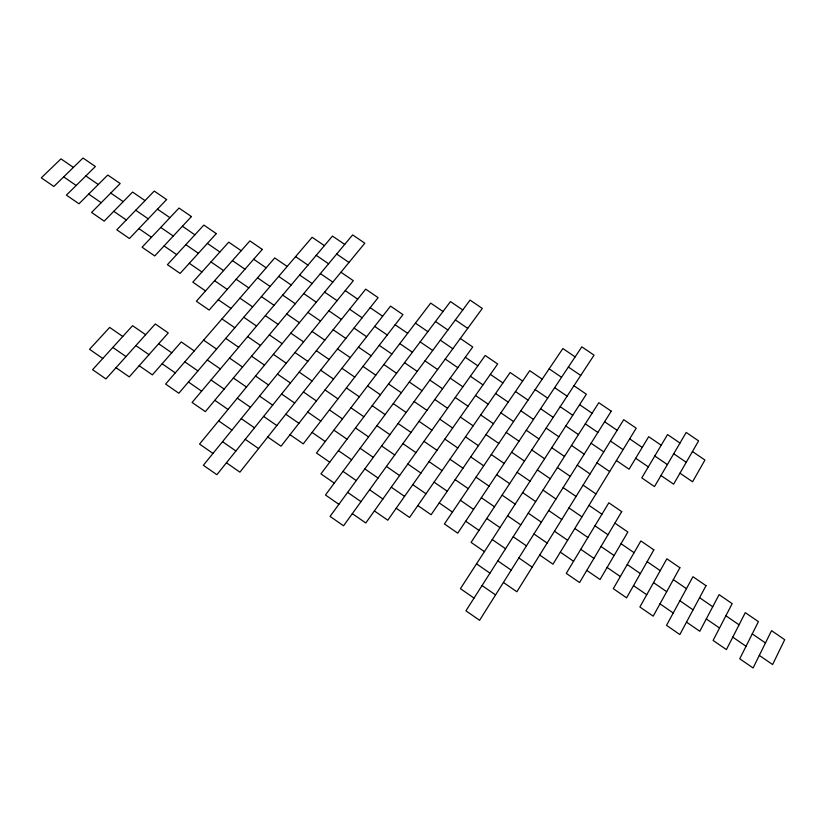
<?xml version="1.0" encoding="UTF-8"?>
<svg xmlns="http://www.w3.org/2000/svg" width="826" height="826" viewBox="0 0 826 826"><rect width="100%" height="100%" fill="white"/><g stroke="black" fill="none" stroke-linecap="round" stroke-linejoin="round"><path stroke-width="1.24" d="M575.133 356.894L562.867 348.541L444.429 523.952L457.749 533.162L581.824 346.848L594.049 355.159L471.078 542.383L484.439 551.623M568.381 367.043L580.719 375.448M679.984 443.046L667.532 434.569L641.781 477.893L654.491 486.586L686.2 432.452L698.6 440.888L673.624 484.17L660.965 475.528M692.456 451.533L704.939 460.041L692.58 481.775L679.963 473.174M462.756 309.957L450.469 301.583L320.942 473.876L334.282 483.117M549.145 368.85L561.546 377.296M573.956 385.752L586.377 394.229L460.433 588.67L474.021 598.096M661.192 445.224L648.689 436.706L629.082 469.209L616.403 460.547M673.717 453.753L686.241 462.302M344.71 244.424L332.475 236.081L192.097 402.438L205.354 411.647L352.64 234.904L364.824 243.205L199.551 444.068L212.984 453.422M443.015 311.505L430.676 303.09L316.482 453.009L329.729 462.188M455.363 319.93L467.722 328.366M542.186 379.165L529.745 370.678L431.12 514.743L417.832 505.553M554.638 387.662L567.111 396.17M579.594 404.688L592.097 413.217M604.611 421.756L617.136 430.305M629.67 438.854L642.225 447.424M654.791 455.993L667.377 464.584M324.401 245.652L312.125 237.279L178.839 393.248L165.603 384.059L274.728 257.939L287.18 266.468M336.688 254.047L348.985 262.451M435.478 321.52L447.888 329.997M460.319 338.484L472.751 346.982L343.554 525.79L330.049 516.395L482.312 308.439L470.077 300.096L325.465 495.001L338.887 504.314M522.641 381.054L510.148 372.516L409.562 517.468L396.222 508.227M535.145 389.593L547.669 398.142M560.193 406.702L572.748 415.272M585.304 423.852L597.879 432.442M610.466 441.032L623.072 449.643M635.69 458.265L648.317 466.886M316.234 255.337L328.583 263.773M340.942 272.229L353.321 280.685L203.351 465.286L216.877 474.702L365.712 289.162L378.112 297.639L239.922 472.152L226.448 462.777M415.406 323.131L427.868 331.649M440.341 340.178L452.824 348.717M465.327 357.266L477.841 365.815M490.365 374.385L502.91 382.954M515.465 391.534L528.031 400.125M540.617 408.736L553.213 417.347M565.82 425.968L578.448 434.6M591.086 443.232L603.734 451.884M295.584 256.628L307.974 265.115M320.385 273.602L332.816 282.11M345.247 290.618L357.699 299.146M370.172 307.675L382.644 316.213M395.138 324.763L407.652 333.322M420.166 341.892L432.7 350.472M445.255 359.052L457.81 367.653M470.397 376.264L482.983 384.875M495.59 393.496L508.207 402.138M520.834 410.78L533.482 419.432M546.141 428.095L558.82 436.768M571.509 445.451L584.209 454.145M596.93 462.849L609.66 471.563M299.631 274.996L312.104 283.545M324.597 292.094L337.101 300.664M349.615 309.234L362.139 317.814M374.684 326.404L387.239 335.005M399.805 343.616L412.391 352.237M424.987 360.869L437.604 369.511M450.222 378.153L462.87 386.816M475.518 395.478L488.187 404.162M500.876 412.845L513.565 421.549M526.276 430.253L539.006 438.967M551.747 447.702L564.499 456.437M577.26 465.183L590.043 473.938M241.202 250.701L228.74 242.152L192.809 282.162L205.529 290.917M253.685 259.261L266.178 267.83M278.682 276.4L291.206 284.991M303.741 293.581L316.286 302.192M328.851 310.803L341.427 319.425M354.024 328.067L366.63 336.709M379.248 345.361L391.875 354.024M404.523 362.697L417.192 371.38M429.861 380.074L442.55 388.778M455.26 397.482L467.981 406.206M480.711 414.941L493.463 423.676M506.224 432.432L518.996 441.187M531.789 449.964L544.592 458.74M557.405 467.537L570.239 476.334M583.094 485.141L595.959 493.958M145.025 200.594L132.594 192.066L104.179 221.131L91.572 212.447L120.183 183.537L107.772 175.029L78.986 203.774L66.41 195.122L95.382 166.522L83.013 158.024L53.845 186.469L41.3 177.827L60.969 158.871L73.39 167.41M157.467 209.143L169.929 217.692M182.401 226.252L194.884 234.821M207.388 243.402L219.902 251.992M232.426 260.593L244.971 269.204M257.526 277.825L270.102 286.446M282.678 295.089L295.285 303.741M307.892 312.393L320.519 321.066M333.157 329.739L345.815 338.423M358.484 347.126L371.173 355.83M383.863 364.545L396.583 373.269M409.304 382.004L422.045 390.75M434.796 399.505L447.568 408.271M460.35 417.047L473.153 425.834M485.967 434.631L498.79 443.428M511.635 452.245L524.489 461.073M537.354 469.911L550.24 478.75M563.146 487.608L576.063 496.467M588.99 505.347L601.927 514.226M614.895 523.126L627.863 532.027L600.048 579.522L586.79 570.394M85.832 175.948L98.284 184.508M110.746 193.067L123.229 201.647M135.722 210.227L148.226 218.828M160.75 227.429L173.284 236.04M185.829 244.661L198.395 253.293M210.971 261.945L223.557 270.587M236.164 279.25L248.791 287.923M261.419 296.606L274.067 305.3M286.725 313.994L299.404 322.708M312.094 331.433L324.804 340.157M337.524 348.902L350.255 357.648M363.006 366.414L375.768 375.18M388.54 383.956L401.333 392.753M414.136 401.55L426.959 410.357M439.793 419.174L452.648 428.002M465.513 436.851L478.388 445.699M491.284 454.558L504.19 463.427M517.107 472.307L530.044 481.197M543.002 490.097L555.97 499.007M568.949 507.928L581.948 516.859M594.957 525.801L607.988 534.742M621.028 543.704L634.079 552.677M647.15 561.659L660.232 570.652M673.335 579.656L686.458 588.67M699.581 597.694L712.735 606.728M725.889 615.762L739.063 624.817M752.259 633.883L765.465 642.958M63.674 176.888L76.178 185.478M88.681 194.089L101.216 202.711M113.751 211.332L126.306 219.974M138.882 228.616L151.468 237.269M164.064 245.941L176.671 254.614M189.299 263.298L201.936 271.991M214.595 280.695L227.264 289.42M239.953 298.145L252.642 306.869M265.363 315.615L278.083 324.37M290.824 333.136L303.586 341.912M316.348 350.699L329.14 359.486M341.933 368.293L354.746 377.11M367.58 385.928L380.414 394.766M393.279 403.615L406.144 412.463M419.03 421.332L431.936 430.201M444.853 439.091L457.78 447.981M470.727 456.881L483.685 465.802M496.663 474.723L509.652 483.664M522.651 492.606L535.671 501.568M548.712 510.53L561.763 519.502M574.824 528.495L587.905 537.489M600.998 546.492L614.11 555.516M627.233 564.54L640.377 573.585M653.531 582.629L666.696 591.684M679.881 600.76L693.086 609.836M706.302 618.932L719.529 628.028M732.776 637.145L746.033 646.262M759.311 655.4L772.609 664.538L784.7 639.685L771.546 630.661L753.095 667.976L739.745 658.787L758.413 621.648L745.289 612.634L726.415 649.597L713.096 640.429L732.187 603.641L719.095 594.648L699.798 631.27L686.509 622.123M218.26 299.683L231.012 308.47M243.773 317.256L256.556 326.053M269.348 334.86L282.151 343.678M294.975 352.506L307.809 361.344M320.653 370.193L333.518 379.051M346.404 387.921L359.3 396.8M372.206 405.69L385.133 414.59M398.07 423.501L411.018 432.421M423.986 441.352L436.975 450.294M449.964 459.246L462.983 468.197M476.013 477.17L489.054 486.153M502.105 495.146L515.187 504.149M528.268 513.163L541.371 522.187M554.494 531.211L567.627 540.256M580.771 549.311L593.935 558.376M607.11 567.452L620.305 576.538M633.521 585.634L646.737 594.741M659.984 603.858L673.242 612.985M221.977 318.908L234.811 327.746M247.645 336.605L260.51 345.464M273.375 354.344L286.271 363.223M299.167 372.113L312.083 381.023M325.021 389.934L337.958 398.855M350.926 407.796L363.894 416.738M376.893 425.689L389.893 434.662M402.912 443.634L415.953 452.617M429.004 461.62L442.065 470.624M455.147 479.648L468.249 488.672M481.351 497.706L494.485 506.761M507.629 515.816L520.783 524.882M533.957 533.968L547.142 543.054M560.348 552.16L573.564 561.267M225.735 338.361L238.652 347.271M251.569 356.192L264.506 365.123M277.464 374.054L290.432 383.006M303.421 391.968L316.41 400.94M329.429 409.923L342.46 418.906M355.5 427.909L368.561 436.923M381.633 445.947L394.725 454.981M407.827 464.016L420.94 473.071M434.084 482.136L447.227 491.212M460.392 500.298L473.577 509.394M486.772 518.501L499.978 527.618M513.204 536.745L526.451 545.883M539.708 555.031L552.976 564.189L636.206 428.188L623.723 419.68L516.89 591.777L503.426 582.454M203.609 340.136L216.567 349.088M229.545 358.061L242.534 367.033M255.544 376.016L268.564 385.009M281.604 394.023L294.655 403.036M307.716 412.06L320.798 421.105M333.9 430.15L347.003 439.205M360.136 448.281L373.28 457.356M386.434 466.442L399.608 475.549M412.793 484.655L425.999 493.783M439.215 502.91L452.452 512.058M465.709 521.216L478.966 530.375M492.255 539.554L505.553 548.743M518.862 557.932L532.192 567.142M194.265 350.936L181.255 341.933L152.387 374.88L139.181 365.722M207.295 359.94L220.335 368.964M233.397 377.998L246.468 387.043M259.56 396.098L272.663 405.153M285.786 414.229L298.919 423.315M312.073 432.411L325.238 441.518M338.423 450.635L351.618 459.762M364.824 468.9L378.05 478.048M391.297 487.206L404.554 496.374M497.799 560.864L511.191 570.126M145.624 334.706L132.583 325.681L92.595 369.676L105.914 378.938L155.278 323.968L168.256 332.94L129.269 376.893L116.012 367.684M158.675 343.75L171.736 352.795M184.817 361.85L197.92 370.915M211.033 380.001L224.156 389.087M237.299 398.184L250.454 407.301M263.628 416.418L276.824 425.555M290.029 434.693L303.245 443.851L402.964 314.623L390.533 306.126L281.026 446.205L267.748 437.006M342.996 471.378L356.285 480.567M369.573 489.777L382.892 498.997M476.53 563.828L489.963 573.141M122.764 336.492L109.672 327.416L89.538 349.295L102.765 358.484M135.867 345.578L148.979 354.674M162.123 363.781L175.267 372.887M188.431 382.015L201.616 391.152M214.812 400.3L228.028 409.459M241.254 418.627L254.491 427.806M347.632 492.379L361.003 501.64M374.385 510.922L387.786 520.215L497.665 363.998L485.203 355.479L365.784 522.982L352.33 513.648M482.043 585.551L495.569 594.927M112.821 347.426L125.996 356.574M218.642 420.868L231.941 430.098M245.25 439.329L258.579 448.58M222.514 441.693L235.906 450.986M706.013 585.675L679.86 634.544L666.52 625.354L692.952 576.713L706.013 585.675M679.901 567.751L653.19 616.165L639.882 606.986L666.871 558.81L679.901 567.751M653.851 549.868L626.583 597.828L613.305 588.67L640.852 540.947L653.851 549.868M621.72 511.635L579.573 582.547L566.264 573.358L608.834 502.797L621.72 511.635M611.261 411.183L479.586 620.305L465.916 610.796L598.809 402.706L611.261 411.183M262.296 249.421L209.164 310.07L196.371 301.253L249.886 240.913L262.296 249.421M216.288 233.613L180.109 273.416L167.42 264.671L203.846 225.085L216.288 233.613M191.425 216.567L154.741 255.946L142.082 247.222L179.015 208.059L191.425 216.567M166.615 199.551L129.434 238.518L116.796 229.814L154.235 191.064L166.615 199.551"/></g></svg>
